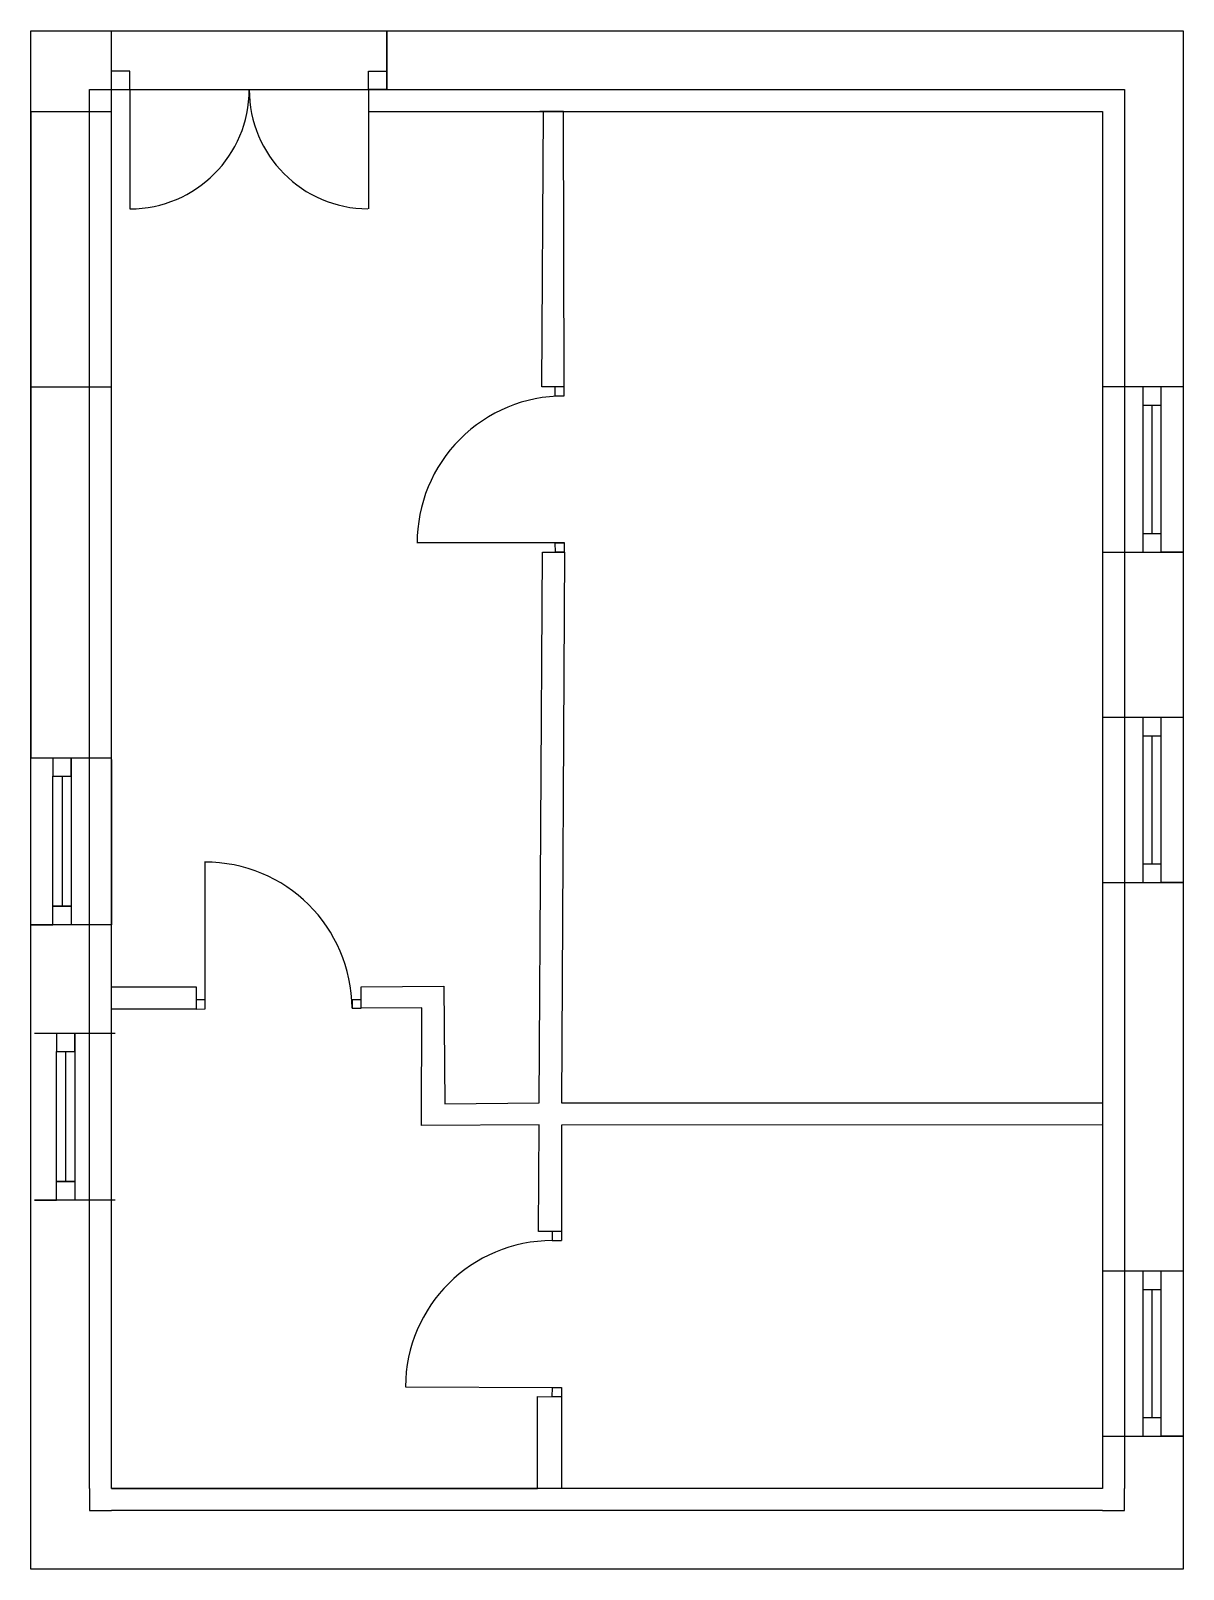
# Model space of a CAD drawing. Header units: centimetres. Extents: x 1110 to 1738, y 1183 to 2021.
import ezdxf

# ---------------------------------------------------------------- set-up
doc = ezdxf.new("R2010")
doc.units = ezdxf.units.CM

msp = doc.modelspace()

# ---------------------------------------------------------------- linework, layer by layer
for p, q in [((1110.48, 2020.64), (1738.48, 2020.64)), ((1110.48, 1182.64), (1110.48, 2020.64)), ((1154.48, 1226.64), (1154.48, 2020.64)), ((1304.48, 1988.64), (1304.48, 2020.64)), ((1304.48, 2020.64), (1304.48, 1988.64)), ((1738.48, 2020.64), (1738.48, 1182.64)), ((1738.48, 2020.64), (1738.48, 1826.64)), ((1164.48, 1998.64), (1154.48, 1998.64)), ((1164.48, 1988.64), (1164.48, 1998.64)), ((1294.48, 1988.64), (1294.48, 1998.64)), ((1294.48, 1998.64), (1304.48, 1998.64)), ((1142.48, 1226.64), (1142.48, 1988.64)), ((1142.48, 1988.64), (1694.48, 1988.64)), ((1154.48, 1988.64), (1164.48, 1988.64)), ((1154.48, 1988.64), (1164.48, 1988.64)), ((1154.48, 1988.64), (1304.48, 1988.64)), ((1164.48, 1988.64), (1164.48, 1923.64)), ((1304.48, 1988.64), (1294.48, 1988.64)), ((1294.48, 1988.64), (1294.48, 1923.64)), ((1694.48, 1988.64), (1706.48, 1988.64)), ((1706.48, 1988.64), (1706.48, 1976.64)), ((1110.48, 1976.64), (1154.48, 1976.64)), ((1110.48, 1976.64), (1110.48, 1826.64)), ((1294.48, 1976.64), (1694.48, 1976.64)), ((1400.78, 1976.71), (1387.83, 1976.64)), ((1389.02, 1826.77), (1389.82, 1976.64)), ((1401.02, 1826.71), (1400.78, 1976.71)), ((1694.48, 1976.64), (1694.48, 1226.64)), ((1706.48, 1976.64), (1706.48, 1226.64)), ((1110.48, 1826.64), (1110.41, 1624.64)), ((1110.48, 1826.64), (1142.48, 1826.64)), ((1110.48, 1826.64), (1110.48, 1624.64)), ((1142.48, 1826.64), (1154.48, 1826.64)), ((1401.02, 1826.71), (1389.02, 1826.77)), ((1401.02, 1826.71), (1396.02, 1826.71)), ((1396.02, 1826.71), (1396.02, 1821.71)), ((1396.02, 1821.71), (1401.03, 1821.72)), ((1401.03, 1821.72), (1401.02, 1826.71)), ((1738.48, 1826.64), (1694.48, 1826.64)), ((1694.48, 1826.64), (1694.48, 1736.64)), ((1726.48, 1826.64), (1716.48, 1826.64)), ((1716.48, 1826.64), (1716.48, 1816.64)), ((1726.48, 1736.64), (1726.48, 1826.64)), ((1716.48, 1816.64), (1726.48, 1816.64)), ((1716.48, 1816.64), (1716.48, 1736.64)), ((1721.48, 1746.64), (1721.48, 1816.64)), ((1726.48, 1746.64), (1716.48, 1746.64)), ((1726.48, 1736.64), (1726.48, 1746.64)), ((1401.29, 1741.69), (1321.29, 1741.73)), ((1387.39, 1436.64), (1389.31, 1736.63)), ((1389.31, 1736.63), (1401.31, 1736.71)), ((1396.28, 1741.68), (1401.29, 1741.69)), ((1396.31, 1736.68), (1396.28, 1741.68)), ((1401.31, 1736.71), (1396.31, 1736.68)), ((1401.31, 1736.71), (1399.71, 1436.71)), ((1401.31, 1736.71), (1401.29, 1741.69)), ((1694.48, 1736.64), (1738.48, 1736.64)), ((1716.48, 1736.64), (1726.48, 1736.64)), ((1738.48, 1736.64), (1726.48, 1736.64)), ((1738.48, 1646.64), (1694.48, 1646.64)), ((1726.48, 1646.64), (1716.48, 1646.64)), ((1716.48, 1646.64), (1716.48, 1636.64)), ((1726.48, 1556.64), (1726.48, 1646.64)), ((1716.48, 1636.64), (1726.48, 1636.64)), ((1716.48, 1636.64), (1716.48, 1556.64)), ((1721.48, 1566.64), (1721.48, 1636.64)), ((1110.48, 1624.64), (1154.48, 1624.64)), ((1110.48, 1624.64), (1122.48, 1624.64)), ((1122.48, 1624.64), (1122.48, 1614.64)), ((1132.48, 1614.64), (1132.48, 1624.64)), ((1132.48, 1624.64), (1132.48, 1533.64)), ((1154.48, 1623.64), (1154.48, 1533.64)), ((1122.48, 1614.64), (1132.48, 1614.64)), ((1122.48, 1543.82), (1122.48, 1614.64)), ((1122.48, 1614.64), (1127.48, 1614.64)), ((1127.48, 1614.64), (1127.48, 1543.82)), ((1205.5, 1487.82), (1205.5, 1567.82)), ((1726.48, 1566.64), (1716.48, 1566.64)), ((1726.48, 1556.64), (1726.48, 1566.64)), ((1694.48, 1556.64), (1738.48, 1556.64)), ((1716.48, 1556.64), (1726.48, 1556.64)), ((1738.48, 1556.64), (1726.48, 1556.64)), ((1122.48, 1533.82), (1122.48, 1543.82)), ((1122.48, 1543.82), (1132.48, 1543.82)), ((1132.48, 1543.82), (1122.48, 1543.82)), ((1110.48, 1533.64), (1122.48, 1533.71)), ((1154.48, 1533.64), (1110.48, 1533.64)), ((1132.48, 1533.64), (1122.48, 1533.82)), ((1290.5, 1499.79), (1335.5, 1500.19)), ((1335.5, 1500.19), (1336.06, 1436.19)), ((1154.48, 1487.79), (1154.48, 1499.79)), ((1154.48, 1499.79), (1200.5, 1499.79)), ((1200.5, 1499.79), (1200.5, 1487.79)), ((1205.5, 1492.82), (1200.5, 1492.82)), ((1205.5, 1487.82), (1205.5, 1492.82)), ((1290.48, 1492.82), (1285.48, 1492.82)), ((1285.48, 1492.82), (1285.5, 1488.2)), ((1290.5, 1488.22), (1290.48, 1492.82)), ((1290.5, 1488.22), (1290.5, 1499.79)), ((1200.5, 1487.79), (1154.48, 1487.79)), ((1200.5, 1487.79), (1205.5, 1487.82)), ((1200.5, 1487.79), (1205.5, 1487.82)), ((1285.5, 1488.2), (1290.5, 1488.22)), ((1323.5, 1488.38), (1290.5, 1488.22)), ((1323.44, 1424.38), (1323.5, 1488.38)), ((1112.39, 1474.65), (1156.39, 1474.65)), ((1112.39, 1474.65), (1124.39, 1474.65)), ((1124.39, 1474.65), (1124.39, 1464.65)), ((1134.39, 1464.65), (1134.39, 1474.65)), ((1134.39, 1474.65), (1134.39, 1383.65)), ((1124.39, 1464.65), (1134.39, 1464.65)), ((1124.39, 1393.83), (1124.39, 1464.65)), ((1124.39, 1464.65), (1129.39, 1464.65)), ((1129.39, 1464.65), (1129.39, 1393.83)), ((1336.06, 1436.19), (1387.39, 1436.64)), ((1399.71, 1436.71), (1694.48, 1436.71)), ((1694.48, 1436.71), (1694.48, 1424.64)), ((1387.44, 1424.64), (1323.44, 1424.38)), ((1387.16, 1366.64), (1387.44, 1424.64)), ((1694.48, 1424.64), (1399.65, 1424.61)), ((1399.65, 1424.61), (1399.65, 1361.62)), ((1399.65, 1424.61), (1399.65, 1366.61)), ((1124.39, 1383.83), (1124.39, 1393.83)), ((1124.39, 1393.83), (1134.39, 1393.83)), ((1134.39, 1393.83), (1124.39, 1393.83)), ((1112.39, 1383.65), (1124.39, 1383.72)), ((1156.39, 1383.65), (1112.39, 1383.65)), ((1134.39, 1383.65), (1124.39, 1383.83)), ((1399.65, 1366.61), (1387.16, 1366.64)), ((1399.65, 1366.61), (1394.65, 1366.62)), ((1394.65, 1366.62), (1394.65, 1361.62)), ((1394.65, 1361.62), (1399.65, 1361.62)), ((1738.48, 1345.05), (1694.48, 1345.05)), ((1726.48, 1345.05), (1716.48, 1345.05)), ((1716.48, 1345.05), (1716.48, 1335.05)), ((1726.48, 1255.05), (1726.48, 1345.05)), ((1716.48, 1335.05), (1726.48, 1335.05)), ((1716.48, 1335.05), (1716.48, 1255.05)), ((1721.48, 1265.05), (1721.48, 1335.05)), ((1314.63, 1282.04), (1394.67, 1281.7)), ((1386.48, 1226.64), (1386.61, 1276.64)), ((1386.61, 1276.64), (1399.65, 1276.56)), ((1394.65, 1276.59), (1394.67, 1281.59)), ((1399.65, 1276.56), (1394.65, 1276.59)), ((1394.67, 1281.59), (1399.65, 1281.59)), ((1399.65, 1281.59), (1399.65, 1226.64)), ((1726.48, 1265.05), (1716.48, 1265.05)), ((1726.48, 1255.05), (1726.48, 1265.05)), ((1694.48, 1255.05), (1738.48, 1255.05)), ((1716.48, 1255.05), (1726.48, 1255.05)), ((1738.48, 1255.05), (1726.48, 1255.05)), ((1142.48, 1226.64), (1142.47, 1214.64)), ((1694.48, 1226.64), (1154.48, 1226.64)), ((1154.48, 1226.64), (1386.48, 1226.64)), ((1706.48, 1214.64), (1706.48, 1226.64)), ((1142.47, 1214.64), (1154.48, 1214.64)), ((1694.48, 1214.64), (1154.48, 1214.64)), ((1694.48, 1214.64), (1706.48, 1214.64)), ((1738.48, 1182.64), (1110.48, 1182.64))]:
    msp.add_line(p, q)
for centre, radius, start, end in [((1164.48, 1988.64), 65, 270, 0), ((1294.48, 1988.64), 65, 180, 269.66991), ((1401, 1741.69), 80.03, 89.9752, 180.15988), ((1205.5, 1487.82), 80, 0.2708, 90.2708), ((1394.66, 1281.59), 80.03, 90, 179.67623)]:
    msp.add_arc(centre, radius, start, end)

doc.saveas('drawing.dxf')
